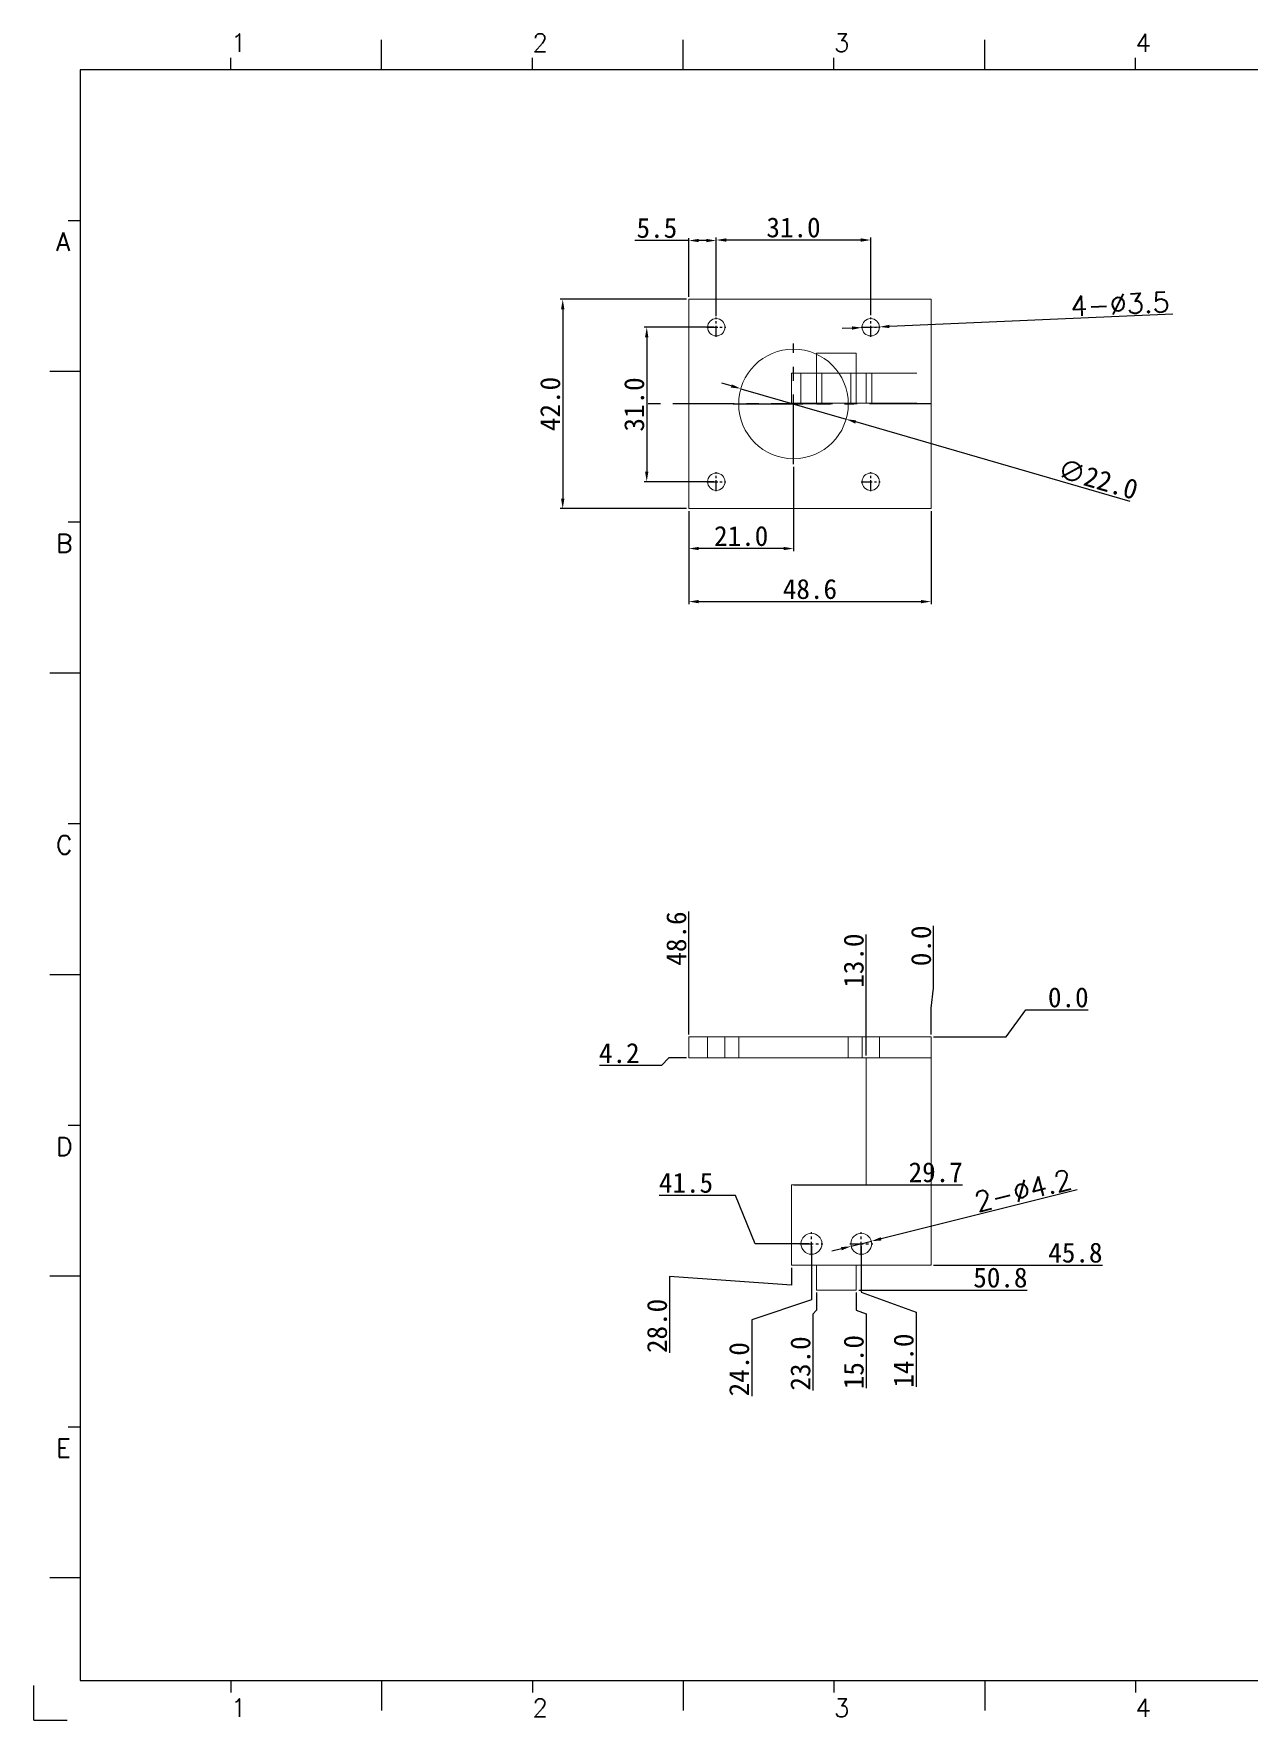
# Model space of a CAD drawing. Extents: x 83 to 30050, y -7164 to 695.
# Drawn here: x 17276 to 17520, y -1693.8 to -1355.4 of the extents above; entities that cross this region are included whole.
import ezdxf

# ---------------------------------------------------------------- set-up
doc = ezdxf.new("R2010")
doc.units = 0
doc.header["$LTSCALE"] = 8
doc.header["$MEASUREMENT"] = 0
doc.header["$PDSIZE"] = 5
doc.linetypes.add('CENTER', pattern=[2, 1.25, -0.25, 0.25, -0.25])
doc.linetypes.add('HIDDEN', pattern=[1.905, 1.27, -0.635])
doc.layers.get('0').update_dxf_attribs({"linetype": 'CONTINUOUS'})
doc.layers.get('Defpoints').update_dxf_attribs({"linetype": 'CONTINUOUS'})
doc.layers.add('41', color=3, linetype='CONTINUOUS')
doc.layers.add('dim', color=82, linetype='CONTINUOUS', lineweight=9)
doc.styles.add('SIMPLEX', font='SIMPLEX')
doc.styles.get("Standard").update_dxf_attribs({"font": '', "height": 4})
doc.styles.get('Standard').set_extended_font_data('SimSun')
doc.dimstyles.new('ISO-25', dxfattribs={"dimtxt": 6, "dimasz": 2.5, "dimexe": 1.25, "dimexo": 0.625, "dimtad": 1, "dimdec": 1, "dimzin": 1, "dimdsep": 46, "dimtxsty": 'Standard', "dimcen": 2.5, "dimadec": 0, "dimazin": 0, "dimtm": 1e-09, "dimtfac": 1, "dimtdec": 1, "dimtmove": 0, "dimatfit": 3, "dimfxl": 1, "dimtolj": 1, "dimtzin": 0, "dimarcsym": 0})

# ---------------------------------------------------------------- blocks, each defined once
blk = doc.blocks.new('A$C0BB32EA6')
at = {"layer": '41'}
for p, q in [((90.21, 427.84), (90.21, 435.66)), ((168.4, 427.84), (168.4, 435.66)), ((168.4, 427.84), (168.4, 435.66)), ((168.4, 427.84), (168.4, 435.66)), ((246.58, 427.84), (246.58, 435.66)), ((246.58, 427.84), (246.58, 435.66)), ((51.11, 427.84), (51.11, 430.97)), ((129.3, 427.84), (129.3, 430.97)), ((129.3, 427.84), (129.3, 430.97)), ((129.3, 427.84), (129.3, 430.97)), ((207.49, 427.84), (207.49, 430.97)), ((207.49, 427.84), (207.49, 430.97)), ((285.68, 427.84), (285.68, 430.97)), ((615.63, 427.84), (12.02, 427.84)), ((12.02, 427.84), (12.02, 10.32)), ((12.02, 388.75), (8.89, 388.75)), ((12.02, 349.66), (4.2, 349.66)), ((12.02, 310.56), (8.89, 310.56)), ((12.02, 271.47), (4.2, 271.47)), ((12.02, 232.37), (8.89, 232.37)), ((12.02, 193.28), (4.2, 193.28)), ((12.02, 154.18), (8.89, 154.18)), ((12.02, 115.09), (4.2, 115.09)), ((12.02, 76), (8.89, 76)), ((12.02, 36.9), (4.2, 36.9)), ((12.02, 10.32), (615.63, 10.32)), ((51.11, 10.32), (51.11, 7.19)), ((90.21, 10.32), (90.21, 2.5)), ((129.3, 10.32), (129.3, 7.19)), ((168.4, 10.32), (168.4, 2.5)), ((207.49, 10.32), (207.49, 7.19)), ((246.58, 10.32), (246.58, 2.5)), ((285.68, 10.32), (285.68, 7.19))]:
    blk.add_line(p, q, dxfattribs=at)
at = {"layer": '41', "linetype": 'Continuous'}
for q in [(0, 8.98), (8.64, 0)]:
    blk.add_line((0, 0), q, dxfattribs=at)
at = {"layer": '41', "style": 'SIMPLEX'}
for s, height, p in [('1', 4.69, (51.11, 432.54)), ('2', 4.69, (129.3, 432.54)), ('3', 4.69, (207.49, 432.54)), ('4', 4.69, (285.68, 432.54)), ('A', 4.75, (5.76, 380.93)), ('B', 4.75, (5.76, 302.74)), ('C', 4.75, (5.76, 224.55)), ('D', 4.75, (5.76, 146.37)), ('E', 4.75, (5.76, 68.18)), ('1', 4.69, (51.11, 0.87)), ('2', 4.69, (129.3, 0.87)), ('3', 4.69, (207.49, 0.87)), ('4', 4.69, (285.68, 0.87))]:
    blk.add_text(s, height=height, dxfattribs=at).set_placement(p)
at = {"layer": '41', "linetype": 'Continuous'}
for tag, p in [('材质', (457.07, 73.08)), ('代号', (522.6, 73.29)), ('表面处理', (452.44, 54.13)), ('审核', (523.65, 54.34)), ('名称', (585.81, 54.97)), ('数量', (457.5, 33.7)), ('设计', (523.23, 34.13)), ('件号', (586.65, 33.91)), ('比例', (457.5, 17.28)), ('版本', (587.08, 16.23))]:
    blk.add_attdef(tag, p, '', height=4, dxfattribs=at)
blk = doc.blocks.new('*D772')
at = {"layer": 'Defpoints', "color": 0}
for p in [(17442.23, -1414.41), (17445.73, -1414.26)]:
    blk.add_point(p, dxfattribs=at)
at = {"layer": 'dim', "color": 0, "lineweight": -2}
for p, q in [((17440.24, -1414.49), (17438.24, -1414.58)), ((17442.23, -1414.41), (17445.73, -1414.26)), ((17504.6, -1411.74), (17447.73, -1414.17))]:
    blk.add_line(p, q, dxfattribs=at)
at = {"layer": 'dim', "color": 0}
for points in [[(17440.22, -1414.16), (17440.25, -1414.82), (17442.23, -1414.41)], [(17447.71, -1413.84), (17447.74, -1414.5), (17445.73, -1414.26)]]:
    blk.add_solid(points, dxfattribs=at)
at = {"layer": 'dim', "color": 0, "insert": (17494, -1409.69), "char_height": 4, "attachment_point": 5, "rotation": 2.446}
blk.add_mtext('\\A1;{\\Ftxt,bigfont|c134;4-∅3.5}', dxfattribs=at)
blk = doc.blocks.new('*D773')
at = {"layer": 'Defpoints', "color": 0}
for p in [(17412.98, -1414.33), (17399.03, -1445.33), (17412.98, -1445.33)]:
    blk.add_point(p, dxfattribs=at)
at = {"layer": 'dim', "color": 0, "lineweight": -2}
for p, q in [((17412.48, -1414.33), (17398.53, -1414.33)), ((17399.03, -1416.33), (17399.03, -1443.33)), ((17412.48, -1445.33), (17398.53, -1445.33))]:
    blk.add_line(p, q, dxfattribs=at)
at = {"layer": 'dim', "color": 0}
for points in [[(17398.69, -1416.33), (17399.36, -1416.33), (17399.03, -1414.33)], [(17398.69, -1443.33), (17399.36, -1443.33), (17399.03, -1445.33)]]:
    blk.add_solid(points, dxfattribs=at)
at = {"layer": 'dim', "color": 0, "insert": (17396.53, -1429.83), "char_height": 4, "attachment_point": 5, "rotation": 90}
blk.add_mtext('\\A1;31.0', dxfattribs=at)
blk = doc.blocks.new('*D774')
at = {"layer": 'Defpoints', "color": 0}
for p in [(17407.48, -1408.73), (17382.17, -1450.73), (17407.48, -1450.73)]:
    blk.add_point(p, dxfattribs=at)
at = {"layer": 'dim', "color": 0, "lineweight": -2}
for p, q in [((17406.98, -1408.73), (17381.67, -1408.73)), ((17382.17, -1410.73), (17382.17, -1448.73)), ((17406.98, -1450.73), (17381.67, -1450.73))]:
    blk.add_line(p, q, dxfattribs=at)
at = {"layer": 'dim', "color": 0}
for points in [[(17381.83, -1410.73), (17382.5, -1410.73), (17382.17, -1408.73)], [(17381.83, -1448.73), (17382.5, -1448.73), (17382.17, -1450.73)]]:
    blk.add_solid(points, dxfattribs=at)
at = {"layer": 'dim', "color": 0, "insert": (17379.67, -1429.73), "char_height": 4, "attachment_point": 5, "rotation": 90}
blk.add_mtext('\\A1;42.0', dxfattribs=at)
blk = doc.blocks.new('*D775')
at = {"layer": 'Defpoints', "color": 0}
for p in [(17407.48, -1396.93), (17407.48, -1408.73), (17412.98, -1412.41)]:
    blk.add_point(p, dxfattribs=at)
at = {"layer": 'dim', "color": 0, "lineweight": -2}
for p, q in [((17407.48, -1396.93), (17396.64, -1396.93)), ((17407.48, -1408.23), (17407.48, -1396.43)), ((17410.98, -1396.93), (17409.48, -1396.93)), ((17412.98, -1411.91), (17412.98, -1396.43))]:
    blk.add_line(p, q, dxfattribs=at)
at = {"layer": 'dim', "color": 0}
for points in [[(17409.48, -1396.6), (17409.48, -1397.27), (17407.48, -1396.93)], [(17410.98, -1396.6), (17410.98, -1397.27), (17412.98, -1396.93)]]:
    blk.add_solid(points, dxfattribs=at)
at = {"layer": 'dim', "color": 0, "insert": (17401.06, -1394.43), "char_height": 4, "attachment_point": 5}
blk.add_mtext('\\A1;5.5', dxfattribs=at)
blk = doc.blocks.new('*D776')
at = {"layer": 'Defpoints', "color": 0}
for p in [(17412.98, -1396.83), (17412.98, -1412.58), (17443.98, -1412.41)]:
    blk.add_point(p, dxfattribs=at)
at = {"layer": 'dim', "color": 0, "lineweight": -2}
for p, q in [((17412.98, -1412.08), (17412.98, -1396.33)), ((17441.98, -1396.83), (17414.98, -1396.83)), ((17443.98, -1411.91), (17443.98, -1396.33))]:
    blk.add_line(p, q, dxfattribs=at)
at = {"layer": 'dim', "color": 0}
for points in [[(17414.98, -1396.5), (17414.98, -1397.17), (17412.98, -1396.83)], [(17441.98, -1396.5), (17441.98, -1397.17), (17443.98, -1396.83)]]:
    blk.add_solid(points, dxfattribs=at)
at = {"layer": 'dim', "color": 0, "insert": (17428.48, -1394.33), "char_height": 4, "attachment_point": 5}
blk.add_mtext('\\A1;31.0', dxfattribs=at)
blk = doc.blocks.new('*D777')
at = {"layer": 'Defpoints', "color": 0}
for p in [(17407.48, -1450.73), (17456.08, -1450.73), (17456.08, -1469.38)]:
    blk.add_point(p, dxfattribs=at)
at = {"layer": 'dim', "color": 0, "lineweight": -2}
for p, q in [((17407.48, -1451.23), (17407.48, -1469.88)), ((17456.08, -1451.23), (17456.08, -1469.88)), ((17409.48, -1469.38), (17454.08, -1469.38))]:
    blk.add_line(p, q, dxfattribs=at)
at = {"layer": 'dim', "color": 0}
for points in [[(17409.48, -1469.05), (17409.48, -1469.72), (17407.48, -1469.38)], [(17454.08, -1469.05), (17454.08, -1469.72), (17456.08, -1469.38)]]:
    blk.add_solid(points, dxfattribs=at)
at = {"layer": 'dim', "color": 0, "insert": (17431.78, -1466.88), "char_height": 4, "attachment_point": 5}
blk.add_mtext('\\A1;48.6', dxfattribs=at)
blk = doc.blocks.new('*D778')
at = {"layer": 'Defpoints', "color": 0}
for p in [(17428.48, -1441.83), (17407.48, -1450.73), (17407.48, -1458.74)]:
    blk.add_point(p, dxfattribs=at)
at = {"layer": 'dim', "color": 0, "lineweight": -2}
for p, q in [((17428.48, -1442.33), (17428.48, -1459.24)), ((17407.48, -1451.23), (17407.48, -1459.24)), ((17426.48, -1458.74), (17409.48, -1458.74))]:
    blk.add_line(p, q, dxfattribs=at)
at = {"layer": 'dim', "color": 0}
for points in [[(17409.48, -1458.4), (17409.48, -1459.07), (17407.48, -1458.74)], [(17426.48, -1458.4), (17426.48, -1459.07), (17428.48, -1458.74)]]:
    blk.add_solid(points, dxfattribs=at)
at = {"layer": 'dim', "color": 0, "insert": (17417.98, -1456.24), "char_height": 4, "attachment_point": 5}
blk.add_mtext('\\A1;21.0', dxfattribs=at)
blk = doc.blocks.new('*D779')
at = {"layer": 'Defpoints', "color": 0}
for p in [(17417.92, -1426.66), (17439.05, -1432.79)]:
    blk.add_point(p, dxfattribs=at)
at = {"layer": 'dim', "color": 0, "lineweight": -2}
for p, q in [((17415.99, -1426.11), (17414.07, -1425.55)), ((17417.92, -1426.66), (17439.05, -1432.79)), ((17496.04, -1449.31), (17440.97, -1433.34))]:
    blk.add_line(p, q, dxfattribs=at)
at = {"layer": 'dim', "color": 0}
for points in [[(17416.09, -1425.79), (17415.9, -1426.43), (17417.92, -1426.66)], [(17441.06, -1433.02), (17440.87, -1433.66), (17439.05, -1432.79)]]:
    blk.add_solid(points, dxfattribs=at)
at = {"layer": 'dim', "color": 0, "insert": (17489.59, -1444.83), "char_height": 4, "attachment_point": 5, "rotation": 343.836}
blk.add_mtext('\\A1;∅22.0', dxfattribs=at)
blk = doc.blocks.new('*D789')
at = {"layer": 'Defpoints', "color": 0}
for p in [(17440.04, -1598.74), (17444.12, -1597.72)]:
    blk.add_point(p, dxfattribs=at)
at = {"layer": 'dim', "color": 0, "lineweight": -2}
for p, q in [((17485.38, -1587.43), (17446.06, -1597.23)), ((17438.1, -1599.22), (17436.16, -1599.7)), ((17440.04, -1598.74), (17444.12, -1597.72))]:
    blk.add_line(p, q, dxfattribs=at)
at = {"layer": 'dim', "color": 0}
for points in [[(17445.98, -1596.91), (17446.14, -1597.56), (17444.12, -1597.72)], [(17438.02, -1598.9), (17438.18, -1599.54), (17440.04, -1598.74)]]:
    blk.add_solid(points, dxfattribs=at)
at = {"layer": 'dim', "color": 0, "insert": (17474.59, -1587.54), "char_height": 4, "attachment_point": 5, "rotation": 14.0076}
blk.add_mtext('\\A1;{\\Ftxt,bigfont|c134;2-∅4.2}', dxfattribs=at)
blk = doc.blocks.new('*D790')
at = {"layer": 'Defpoints', "color": 0}
for p in [(17479.14, -1551.31), (17456.08, -1556.73), (17456.08, -1556.73)]:
    blk.add_point(p, dxfattribs=at)
at = {"layer": 'dim', "color": 0, "lineweight": -2}
for p, q in [((17471.14, -1556.73), (17475.14, -1551.31)), ((17475.14, -1551.31), (17487.62, -1551.31)), ((17456.58, -1556.73), (17471.14, -1556.73))]:
    blk.add_line(p, q, dxfattribs=at)
at = {"layer": 'dim', "color": 0, "insert": (17483.63, -1548.81), "char_height": 4, "attachment_point": 5}
blk.add_mtext('\\A1;0.0', dxfattribs=at)
blk = doc.blocks.new('*D791')
at = {"layer": 'Defpoints', "color": 0}
for p in [(17456.08, -1556.73), (17398.01, -1562.49), (17407.48, -1560.93)]:
    blk.add_point(p, dxfattribs=at)
at = {"layer": 'dim', "color": 0, "lineweight": -2}
for p, q in [((17402.01, -1562.49), (17389.54, -1562.49)), ((17403.48, -1560.93), (17402.01, -1562.49)), ((17406.98, -1560.93), (17403.48, -1560.93))]:
    blk.add_line(p, q, dxfattribs=at)
at = {"layer": 'dim', "color": 0, "insert": (17393.52, -1559.99), "char_height": 4, "attachment_point": 5}
blk.add_mtext('\\A1;4.2', dxfattribs=at)
blk = doc.blocks.new('*D792')
at = {"layer": 'Defpoints', "color": 0}
for p in [(17456.08, -1556.73), (17428.08, -1586.41), (17451.14, -1586.41)]:
    blk.add_point(p, dxfattribs=at)
at = {"layer": 'dim', "color": 0, "lineweight": -2}
blk.add_line((17428.58, -1586.41), (17462.4, -1586.41), dxfattribs=at)
at = {"layer": 'dim', "color": 0, "insert": (17457.02, -1583.91), "char_height": 4, "attachment_point": 5}
blk.add_mtext('\\A1;29.7', dxfattribs=at)
blk = doc.blocks.new('*D793')
at = {"layer": 'Defpoints', "color": 0}
for p in [(17456.08, -1556.73), (17456.08, -1602.53), (17479.14, -1602.53)]:
    blk.add_point(p, dxfattribs=at)
at = {"layer": 'dim', "color": 0, "lineweight": -2}
blk.add_line((17456.58, -1602.53), (17490.48, -1602.53), dxfattribs=at)
at = {"layer": 'dim', "color": 0, "insert": (17485.06, -1600.03), "char_height": 4, "attachment_point": 5}
blk.add_mtext('\\A1;45.8', dxfattribs=at)
blk = doc.blocks.new('*D794')
at = {"layer": 'Defpoints', "color": 0}
for p in [(17456.08, -1556.73), (17441.08, -1607.53), (17464.14, -1607.53)]:
    blk.add_point(p, dxfattribs=at)
at = {"layer": 'dim', "color": 0, "lineweight": -2}
blk.add_line((17441.58, -1607.53), (17475.35, -1607.53), dxfattribs=at)
at = {"layer": 'dim', "color": 0, "insert": (17470, -1605.03), "char_height": 4, "attachment_point": 5}
blk.add_mtext('\\A1;50.8', dxfattribs=at)
blk = doc.blocks.new('*D795')
at = {"layer": 'Defpoints', "color": 0}
for p in [(17456.6, -1542.94), (17456.08, -1556.73), (17456.08, -1556.73)]:
    blk.add_point(p, dxfattribs=at)
at = {"layer": 'dim', "color": 0, "lineweight": -2}
for p, q in [((17456.6, -1546.94), (17456.6, -1534.46)), ((17456.08, -1550.94), (17456.6, -1546.94)), ((17456.08, -1556.23), (17456.08, -1550.94))]:
    blk.add_line(p, q, dxfattribs=at)
at = {"layer": 'dim', "color": 0, "insert": (17454.1, -1538.45), "char_height": 4, "attachment_point": 5, "rotation": 90}
blk.add_mtext('\\A1;0.0', dxfattribs=at)
blk = doc.blocks.new('*D796')
at = {"layer": 'Defpoints', "color": 0}
for p in [(17407.48, -1542.94), (17407.48, -1556.73), (17456.08, -1556.73)]:
    blk.add_point(p, dxfattribs=at)
at = {"layer": 'dim', "color": 0, "lineweight": -2}
blk.add_line((17407.48, -1556.23), (17407.48, -1531.55), dxfattribs=at)
at = {"layer": 'dim', "color": 0, "insert": (17404.98, -1536.99), "char_height": 4, "attachment_point": 5, "rotation": 90}
blk.add_mtext('\\A1;48.6', dxfattribs=at)
blk = doc.blocks.new('*D797')
at = {"layer": 'Defpoints', "color": 0}
for p in [(17456.08, -1556.73), (17441.08, -1607.53), (17443.08, -1616.26)]:
    blk.add_point(p, dxfattribs=at)
at = {"layer": 'dim', "color": 0, "lineweight": -2}
for p, q in [((17441.08, -1608.03), (17441.08, -1611.53)), ((17441.08, -1611.53), (17443.08, -1612.26)), ((17443.08, -1612.26), (17443.08, -1627.2))]:
    blk.add_line(p, q, dxfattribs=at)
at = {"layer": 'dim', "color": 0, "insert": (17440.58, -1621.98), "char_height": 4, "attachment_point": 5, "rotation": 90}
blk.add_mtext('\\A1;15.0', dxfattribs=at)
blk = doc.blocks.new('*D798')
at = {"layer": 'Defpoints', "color": 0}
for p in [(17456.08, -1556.73), (17433.08, -1607.53), (17432.39, -1616.35)]:
    blk.add_point(p, dxfattribs=at)
at = {"layer": 'dim', "color": 0, "lineweight": -2}
for p, q in [((17433.08, -1608.03), (17433.08, -1611.53)), ((17433.08, -1611.53), (17432.39, -1612.35)), ((17432.39, -1612.35), (17432.39, -1627.65))]:
    blk.add_line(p, q, dxfattribs=at)
at = {"layer": 'dim', "color": 0, "insert": (17429.89, -1622.25), "char_height": 4, "attachment_point": 5, "rotation": 90}
blk.add_mtext('\\A1;23.0', dxfattribs=at)
blk = doc.blocks.new('*D799')
at = {"layer": 'Defpoints', "color": 0}
for p in [(17456.08, -1556.73), (17432.08, -1598.23), (17420.09, -1617.51)]:
    blk.add_point(p, dxfattribs=at)
at = {"layer": 'dim', "color": 0, "lineweight": -2}
for p, q in [((17432.08, -1598.73), (17432.08, -1609.51)), ((17432.08, -1609.51), (17420.09, -1613.51)), ((17420.09, -1613.51), (17420.09, -1628.81))]:
    blk.add_line(p, q, dxfattribs=at)
at = {"layer": 'dim', "color": 0, "insert": (17417.59, -1623.41), "char_height": 4, "attachment_point": 5, "rotation": 90}
blk.add_mtext('\\A1;24.0', dxfattribs=at)
blk = doc.blocks.new('*D800')
at = {"layer": 'Defpoints', "color": 0}
for p in [(17456.08, -1556.73), (17442.08, -1598.23), (17453.1, -1615.96)]:
    blk.add_point(p, dxfattribs=at)
at = {"layer": 'dim', "color": 0, "lineweight": -2}
for p, q in [((17442.08, -1598.73), (17442.08, -1607.96)), ((17442.08, -1607.96), (17453.1, -1611.96)), ((17453.1, -1611.96), (17453.1, -1626.91))]:
    blk.add_line(p, q, dxfattribs=at)
at = {"layer": 'dim', "color": 0, "insert": (17450.6, -1621.68), "char_height": 4, "attachment_point": 5, "rotation": 90}
blk.add_mtext('\\A1;14.0', dxfattribs=at)
blk = doc.blocks.new('*D801')
at = {"layer": 'Defpoints', "color": 0}
for p in [(17456.08, -1556.73), (17428.08, -1602.53), (17403.61, -1608.82)]:
    blk.add_point(p, dxfattribs=at)
at = {"layer": 'dim', "color": 0, "lineweight": -2}
for p, q in [((17428.08, -1603.03), (17428.08, -1606.53)), ((17428.08, -1606.53), (17403.61, -1604.82)), ((17403.61, -1604.82), (17403.61, -1620.12))]:
    blk.add_line(p, q, dxfattribs=at)
at = {"layer": 'dim', "color": 0, "insert": (17401.11, -1614.72), "char_height": 4, "attachment_point": 5, "rotation": 90}
blk.add_mtext('\\A1;28.0', dxfattribs=at)
blk = doc.blocks.new('*D802')
at = {"layer": 'Defpoints', "color": 0}
for p in [(17443.08, -1547.14), (17456.08, -1556.73), (17443.08, -1560.93)]:
    blk.add_point(p, dxfattribs=at)
at = {"layer": 'dim', "color": 0, "lineweight": -2}
blk.add_line((17443.08, -1560.43), (17443.08, -1536.19), dxfattribs=at)
at = {"layer": 'dim', "color": 0, "insert": (17440.58, -1541.42), "char_height": 4, "attachment_point": 5, "rotation": 90}
blk.add_mtext('\\A1;13.0', dxfattribs=at)
blk = doc.blocks.new('*D803')
at = {"layer": 'Defpoints', "color": 0}
for p in [(17456.08, -1556.73), (17412.82, -1588.52), (17432.08, -1598.23)]:
    blk.add_point(p, dxfattribs=at)
at = {"layer": 'dim', "color": 0, "lineweight": -2}
for p, q in [((17416.82, -1588.52), (17401.5, -1588.52)), ((17420.82, -1598.23), (17416.82, -1588.52)), ((17431.58, -1598.23), (17420.82, -1598.23))]:
    blk.add_line(p, q, dxfattribs=at)
at = {"layer": 'dim', "color": 0, "insert": (17406.91, -1586.02), "char_height": 4, "attachment_point": 5}
blk.add_mtext('\\A1;41.5', dxfattribs=at)

msp = doc.modelspace()

# ---------------------------------------------------------------- linework, layer by layer
at = {"color": 7, "linetype": 'Continuous', "lineweight": 15}
for p, q in [((17456.08, -1408.725), (17407.483, -1408.725)), ((17407.483, -1450.725), (17407.483, -1408.725)), ((17456.08, -1450.725), (17456.08, -1408.725)), ((17433.08, -1423.555), (17433.08, -1419.733)), ((17428.08, -1423.555), (17428.08, -1429.555)), ((17437.587, -1423.555), (17428.08, -1423.555)), ((17428.08, -1429.555), (17439.479, -1429.555)), ((17407.483, -1450.725), (17456.08, -1450.725)), ((17407.483, -1560.932), (17407.483, -1556.732)), ((17407.483, -1556.732), (17456.08, -1556.732)), ((17456.08, -1560.932), (17456.08, -1556.732)), ((17407.483, -1560.932), (17456.08, -1560.932)), ((17443.08, -1586.412), (17443.08, -1560.932)), ((17456.08, -1560.932), (17456.08, -1602.532)), ((17428.08, -1586.412), (17443.08, -1586.412)), ((17428.08, -1586.412), (17428.08, -1602.532)), ((17428.08, -1602.532), (17433.08, -1602.532)), ((17433.08, -1607.532), (17433.08, -1602.532)), ((17441.08, -1607.532), (17441.08, -1602.532)), ((17441.08, -1602.532), (17456.08, -1602.532)), ((17441.08, -1607.532), (17433.08, -1607.532))]:
    msp.add_line(p, q, dxfattribs=at)
at = {"color": 1, "linetype": 'CENTER', "ltscale": 0.22225}
for p, q in [((17411.058, -1414.331), (17414.908, -1414.331)), ((17412.983, -1416.256), (17412.983, -1412.406)), ((17442.058, -1414.331), (17445.908, -1414.331)), ((17443.983, -1416.256), (17443.983, -1412.406)), ((17412.983, -1447.256), (17412.983, -1443.406)), ((17443.983, -1447.256), (17443.983, -1443.406)), ((17411.058, -1445.331), (17414.908, -1445.331)), ((17442.058, -1445.331), (17445.908, -1445.331))]:
    msp.add_line(p, q, dxfattribs=at)
at = {"color": 1, "linetype": 'CENTER', "ltscale": 1.397}
for p, q in [((17428.48, -1441.825), (17428.48, -1417.625)), ((17416.38, -1429.725), (17440.58, -1429.725))]:
    msp.add_line(p, q, dxfattribs=at)
at = {"color": 7, "linetype": 'HIDDEN', "lineweight": 0}
for p, q in [((17433.08, -1419.555), (17441.08, -1419.555)), ((17433.08, -1419.733), (17433.08, -1419.555)), ((17441.08, -1419.555), (17441.08, -1423.555)), ((17429.98, -1423.555), (17429.98, -1429.555)), ((17433.08, -1429.555), (17433.08, -1423.555)), ((17434.18, -1429.555), (17434.18, -1423.555)), ((17443.08, -1423.555), (17437.587, -1423.555)), ((17439.98, -1423.555), (17439.98, -1429.555)), ((17441.08, -1423.555), (17441.08, -1429.555)), ((17443.08, -1423.555), (17456.08, -1423.555)), ((17443.08, -1423.555), (17443.08, -1429.555)), ((17444.18, -1429.555), (17444.18, -1423.555)), ((17439.479, -1429.555), (17443.08, -1429.555)), ((17443.08, -1429.555), (17456.08, -1429.555)), ((17411.233, -1556.732), (17411.233, -1560.932)), ((17414.733, -1560.932), (17414.733, -1556.732)), ((17417.48, -1556.732), (17417.48, -1560.932)), ((17439.48, -1560.932), (17439.48, -1556.732)), ((17442.233, -1556.732), (17442.233, -1560.932)), ((17445.733, -1560.932), (17445.733, -1556.732)), ((17433.08, -1602.532), (17441.08, -1602.532))]:
    msp.add_line(p, q, dxfattribs=at)
at = {"color": 1, "linetype": 'CENTER', "ltscale": 1.234371}
msp.add_line((17456.08, -1429.725), (17398.133, -1429.725), dxfattribs=at)
at = {"color": 1, "linetype": 'CENTER', "ltscale": 0.2667}
for p, q in [((17432.08, -1600.537), (17432.08, -1595.917)), ((17442.08, -1600.537), (17442.08, -1595.917)), ((17429.77, -1598.227), (17434.39, -1598.227)), ((17439.77, -1598.227), (17444.39, -1598.227))]:
    msp.add_line(p, q, dxfattribs=at)
at = {"color": 7, "linetype": 'Continuous', "lineweight": 15}
for centre, radius in [((17412.983, -1414.331), 1.75), ((17443.983, -1414.331), 1.75), ((17428.48, -1429.725), 11), ((17412.983, -1445.331), 1.75), ((17443.983, -1445.331), 1.75), ((17432.08, -1598.227), 2.1), ((17442.08, -1598.227), 2.1)]:
    msp.add_circle(centre, radius, dxfattribs=at)

# ---------------------------------------------------------------- block references
at = {"layer": '41', "linetype": 'Continuous', "xscale": 0.7739670527998896, "yscale": 0.7739670528000033, "zscale": 0.7739670528000001}
msp.add_blockref('A$C0BB32EA6', (17276.006, -1693.84), dxfattribs=at)

# ---------------------------------------------------------------- dimensions: what is measured, and where the dimension line sits
at = {"layer": 'dim'}
for base, p1, p2, picture, middle in [((17407.483, -1396.932), (17412.983, -1412.406), (17407.483, -1408.725), '*D775', (17401.061, -1394.433)), ((17412.983, -1396.833), (17443.983, -1412.406), (17412.983, -1412.581), '*D776', (17428.483, -1394.333)), ((17407.483, -1458.738), (17428.48, -1441.825), (17407.483, -1450.725), '*D778', (17417.982, -1456.238)), ((17456.08, -1469.384), (17407.483, -1450.725), (17456.08, -1450.725), '*D777', (17431.782, -1466.884))]:
    dim = msp.add_linear_dim(base=base, p1=p1, p2=p2, dimstyle='ISO-25', override={"dimtxt": 2.5, "dimasz": 2, "dimexe": 0.49975, "dimexo": 0.49975, "dimgap": 0.49975}, dxfattribs=at)
    dim.commit()
    dim.dimension.update_dxf_attribs({"geometry": picture, "text_midpoint": middle})
for p1, p2, text, picture, middle in [((17442.234, -1414.406), (17445.731, -1414.257), '{\\Ftxt,bigfont|c134;4-<>}', '*D772', (17494.105, -1412.19)), ((17440.043, -1598.735), (17444.118, -1597.719), '{\\Ftxt,bigfont|c134;2-<>}', '*D789', (17475.193, -1589.966))]:
    dim = msp.add_diameter_dim_2p(p1=p1, p2=p2, text=text, dimstyle='ISO-25', override={"dimtxt": 2.5, "dimasz": 2, "dimexe": 0.49975, "dimexo": 0.49975, "dimgap": 0.49975}, dxfattribs=at)
    dim.commit()
    dim.dimension.update_dxf_attribs({"geometry": picture, "text_midpoint": middle, "dimtype": 163})
for base, p1, p2, picture, middle in [((17382.166, -1450.725), (17407.483, -1408.725), (17407.483, -1450.725), '*D774', (17379.666, -1429.725)), ((17399.025, -1445.331), (17412.983, -1414.331), (17412.983, -1445.331), '*D773', (17396.525, -1429.831))]:
    dim = msp.add_linear_dim(base=base, p1=p1, p2=p2, angle=90, dimstyle='ISO-25', override={"dimtxt": 2.5, "dimasz": 2, "dimexe": 0.49975, "dimexo": 0.49975, "dimgap": 0.49975}, dxfattribs=at)
    dim.commit()
    dim.dimension.update_dxf_attribs({"geometry": picture, "text_midpoint": middle})
dim = msp.add_diameter_dim_2p(p1=(17417.915, -1426.663), p2=(17439.045, -1432.788), dimstyle='ISO-25', override={"dimtxt": 2.5, "dimasz": 2, "dimexe": 0.49975, "dimexo": 0.49975, "dimgap": 0.49975}, dxfattribs=at)
dim.commit()
dim.dimension.update_dxf_attribs({"geometry": '*D779', "text_midpoint": (17488.894, -1447.236), "dimtype": 163})
for feature_location, offset, dtype, origin, picture, middle in [((17407.483, -1556.732), (0, 13.793), 1, (17456.08, -1556.732), '*D796', (17404.983, -1536.994)), ((17443.08, -1560.932), (0, 13.793), 1, (17456.08, -1556.732), '*D802', (17440.581, -1541.416)), ((17456.080256636, -1556.731553979), (0.517394849, 13.795428378), 1, (17456.080256636, -1556.731553979), '*D795', (17454.097901485, -1538.447486712)), ((17456.080256636, -1556.731553979), (23.059477448, 5.42240179), 0, (17456.080256636, -1556.731553979), '*D790', (17483.628372973, -1548.809402188)), ((17407.483, -1560.932), (-9.47, -1.56), 0, (17456.08, -1556.732), '*D791', (17393.524, -1559.991)), ((17428.08, -1602.532), (-24.468, -6.293), 1, (17456.08, -1556.732), '*D801', (17401.112, -1614.724)), ((17432.08, -1598.227), (-19.256, 9.709), 0, (17456.08, -1556.732), '*D803', (17406.914, -1586.019)), ((17432.08, -1598.227), (-11.99, -19.28), 1, (17456.08, -1556.732), '*D799', (17417.59, -1623.407)), ((17433.08, -1607.532), (-0.692, -8.817), 1, (17456.08, -1556.732), '*D798', (17429.889, -1622.248)), ((17428.08, -1586.412), (23.059, 0), 0, (17456.08, -1556.732), '*D792', (17457.017, -1583.912)), ((17441.08, -1607.532), (2, -8.725), 1, (17456.08, -1556.732), '*D797', (17440.581, -1621.978)), ((17441.08, -1607.532), (23.059, 0), 0, (17456.08, -1556.732), '*D794', (17469.995, -1605.032)), ((17442.08, -1598.227), (11.016, -17.734), 1, (17456.08, -1556.732), '*D800', (17450.596, -1621.683)), ((17456.08, -1602.532), (23.059, 0), 0, (17456.08, -1556.732), '*D793', (17485.062, -1600.032))]:
    dim = msp.add_ordinate_dim(feature_location=feature_location, offset=offset, dtype=dtype, origin=origin, dimstyle='ISO-25', override={"dimtxt": 2.5, "dimasz": 2, "dimexe": 0.49975, "dimexo": 0.49975, "dimgap": 0.49975}, dxfattribs=at)
    dim.commit()
    dim.dimension.update_dxf_attribs({"geometry": picture, "text_midpoint": middle})

doc.saveas('drawing.dxf')
